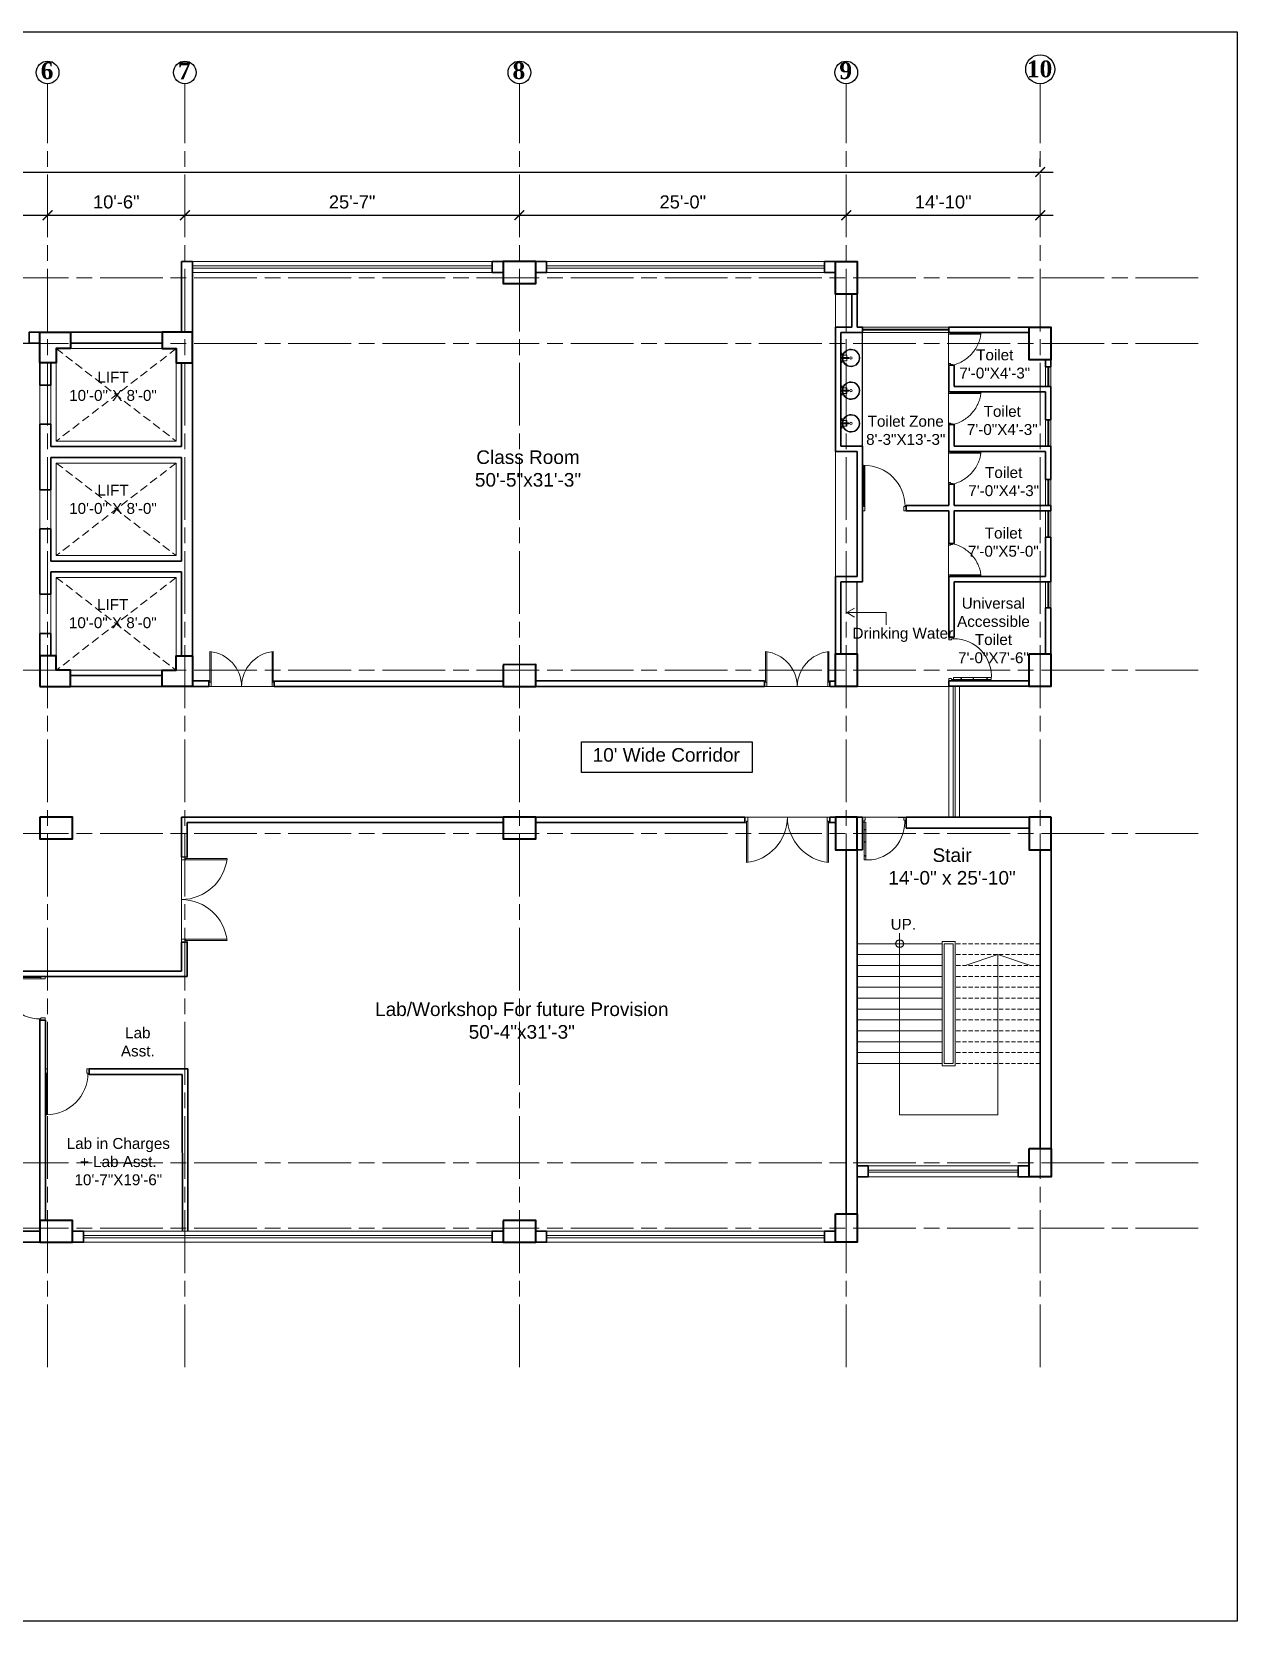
# Model space of a CAD drawing. Header units: inches. Extents: x -12 to 20935469, y -1604 to 24729220.
# Drawn here: x 20833128 to 20834235, y 24712181 to 24713639 of the extents above; entities that cross this region are included whole.
import ezdxf
from ezdxf import colors
from ezdxf.entities.mleader import LeaderData, LeaderLine
from ezdxf.math import Vec2, Vec3

# ---------------------------------------------------------------- set-up
doc = ezdxf.new("R2010")
doc.units = ezdxf.units.IN
doc.header["$LTSCALE"] = 0.03
doc.header["$MEASUREMENT"] = 0
doc.header["$PDMODE"] = 32
doc.header["$PDSIZE"] = 15
doc.linetypes.add('ACAD_ISO08W100', pattern=[36, 24, -3, 6, -3])
doc.linetypes.add('DASHED2', pattern=[0.375, 0.25, -0.125])
for name, color, linetype, lineweight in [('column', 1, 'Continuous', 40), ('Dim Line', 252, 'Continuous', 13), ('Door', 7, 'Continuous', 18), ('Dot', 253, 'Continuous', 0), ('Gas', 21, 'Continuous', 5), ('Glass Line', 252, 'Continuous', 9), ('Grid Line', 252, 'Continuous', 18), ('Hatch', 253, 'Continuous', 15), ('Main Wall', 7, 'Continuous', 30), ('RAIL', 23, 'Continuous', 13), ('STAIR', 46, 'Continuous', 15), ('TOILET FIXTURE', 142, 'Continuous', 5), ('wind.', 150, 'Continuous', 20)]:
    doc.layers.add(name, color=color, linetype=linetype, lineweight=lineweight)
doc.layers.add('FUR', color=251, linetype='Continuous')
doc.layers.add('TEXT', color=7, linetype='Continuous')
doc.styles.add('2', font='swisscl.ttf')
doc.styles.add('RomanS', font='arial.ttf', dxfattribs={"height": 12})
doc.styles.get("Standard").update_dxf_attribs({"font": 'timesbd.ttf'})
doc.dimstyles.new('Aec_Arch_I', dxfattribs={"dimscale": 96, "dimtxt": 12, "dimasz": 0.09375, "dimexe": 0.125, "dimexo": 0.125, "dimgap": 0.0625, "dimtad": 1, "dimdec": 0, "dimzin": 3, "dimdsep": 46, "dimlunit": 4, "dimtxsty": 'RomanS', "dimblk1": 'ARCHTICK', "dimblk2": 'ARCHTICK', "dimsah": 1, "dimcen": 0.09375, "dimdle": 0.125, "dimadec": 0, "dimazin": 0, "dimtfac": 0.75, "dimtdec": 0, "dimtmove": 2, "dimatfit": 3, "dimldrblk": 'ARCHTICK', "dimfxl": 1, "dimfrac": 1, "dimtolj": 1, "dimtzin": 0, "dimarcsym": 0})

# ---------------------------------------------------------------- blocks, each defined once
blk = doc.blocks.new('_ArchTick')
at = {"color": 0, "linetype": 'ByBlock', "lineweight": 35, "const_width": 0.15}
blk.add_lwpolyline([(-0.5, -0.5), (0.5, 0.5)], dxfattribs=at)
blk = doc.blocks.new('*D21')
at = {"layer": 'Defpoints', "color": 0, "transparency": 16777216}
for p in [(20831844.3, 24724578.2), (20832040.8, 24724578.2), (20832040.8, 24724578.2)]:
    blk.add_point(p, dxfattribs=at)
at = {"layer": 'Dim Line', "color": 0, "lineweight": -2, "transparency": 16777216}
for p, q in [((20831832.3, 24724578.2), (20832052.8, 24724578.2)), ((20831844.3, 24724566.2), (20831844.3, 24724566.2)), ((20832040.8, 24724566.2), (20832040.8, 24724566.2))]:
    blk.add_line(p, q, dxfattribs=at)
at = {"layer": 'Dim Line', "color": 0, "lineweight": -2, "transparency": 16777216, "xscale": 9, "yscale": 9, "zscale": 9, "rotation": 180}
blk.add_blockref('_ArchTick', (20831844.3, 24724578.2), dxfattribs=at)
at = {"layer": 'Dim Line', "color": 0, "lineweight": -2, "transparency": 16777216, "xscale": 9, "yscale": 9, "zscale": 9}
blk.add_blockref('_ArchTick', (20832040.8, 24724578.2), dxfattribs=at)
at = {"layer": 'Dim Line', "color": 0, "transparency": 16777216, "insert": (20831942.5, 24724590.3), "char_height": 12, "attachment_point": 5, "style": 'RomanS'}
blk.add_mtext('\\A1;16\'-5"', dxfattribs=at)
blk = doc.blocks.new('*D22')
at = {"layer": 'Defpoints', "color": 0, "transparency": 16777216}
for p in [(20832040.8, 24724578.2), (20832166.8, 24724578.2), (20832166.8, 24724578.2)]:
    blk.add_point(p, dxfattribs=at)
at = {"layer": 'Dim Line', "color": 0, "lineweight": -2, "transparency": 16777216}
for p, q in [((20832028.8, 24724578.2), (20832178.8, 24724578.2)), ((20832040.8, 24724566.2), (20832040.8, 24724566.2)), ((20832166.8, 24724566.2), (20832166.8, 24724566.2))]:
    blk.add_line(p, q, dxfattribs=at)
at = {"layer": 'Dim Line', "color": 0, "lineweight": -2, "transparency": 16777216, "xscale": 9, "yscale": 9, "zscale": 9, "rotation": 180}
blk.add_blockref('_ArchTick', (20832040.8, 24724578.2), dxfattribs=at)
at = {"layer": 'Dim Line', "color": 0, "lineweight": -2, "transparency": 16777216, "xscale": 9, "yscale": 9, "zscale": 9}
blk.add_blockref('_ArchTick', (20832166.8, 24724578.2), dxfattribs=at)
at = {"layer": 'Dim Line', "color": 0, "transparency": 16777216, "insert": (20832103.8, 24724590.3), "char_height": 12, "attachment_point": 5, "style": 'RomanS'}
blk.add_mtext('\\A1;10\'-6"', dxfattribs=at)
blk = doc.blocks.new('*D23')
at = {"layer": 'Defpoints', "color": 0, "transparency": 16777216}
for p in [(20832166.8, 24724578.2), (20832473.8, 24724578.2), (20832473.8, 24724578.2)]:
    blk.add_point(p, dxfattribs=at)
at = {"layer": 'Dim Line', "color": 0, "lineweight": -2, "transparency": 16777216}
for p, q in [((20832154.8, 24724578.2), (20832485.8, 24724578.2)), ((20832166.8, 24724566.2), (20832166.8, 24724566.2)), ((20832473.8, 24724566.2), (20832473.8, 24724566.2))]:
    blk.add_line(p, q, dxfattribs=at)
at = {"layer": 'Dim Line', "color": 0, "lineweight": -2, "transparency": 16777216, "xscale": 9, "yscale": 9, "zscale": 9, "rotation": 180}
blk.add_blockref('_ArchTick', (20832166.8, 24724578.2), dxfattribs=at)
at = {"layer": 'Dim Line', "color": 0, "lineweight": -2, "transparency": 16777216, "xscale": 9, "yscale": 9, "zscale": 9}
blk.add_blockref('_ArchTick', (20832473.8, 24724578.2), dxfattribs=at)
at = {"layer": 'Dim Line', "color": 0, "transparency": 16777216, "insert": (20832320.3, 24724590.3), "char_height": 12, "attachment_point": 5, "style": 'RomanS'}
blk.add_mtext('\\A1;25\'-7"', dxfattribs=at)
blk = doc.blocks.new('*D10')
at = {"layer": 'Defpoints', "color": 0, "transparency": 16777216}
for p in [(20832473.8, 24724578.2), (20832773.8, 24724578.2), (20832773.8, 24724578.2)]:
    blk.add_point(p, dxfattribs=at)
at = {"layer": 'Dim Line', "color": 0, "lineweight": -2, "transparency": 16777216}
blk.add_line((20832461.8, 24724578.2), (20832785.8, 24724578.2), dxfattribs=at)
at = {"layer": 'Dim Line', "color": 0, "lineweight": -2, "transparency": 16777216, "xscale": 9, "yscale": 9, "zscale": 9, "rotation": 180}
blk.add_blockref('_ArchTick', (20832473.8, 24724578.2), dxfattribs=at)
at = {"layer": 'Dim Line', "color": 0, "lineweight": -2, "transparency": 16777216, "xscale": 9, "yscale": 9, "zscale": 9}
blk.add_blockref('_ArchTick', (20832773.8, 24724578.2), dxfattribs=at)
at = {"layer": 'Dim Line', "color": 0, "transparency": 16777216, "insert": (20832623.8, 24724590.3), "char_height": 12, "attachment_point": 5, "style": 'RomanS'}
blk.add_mtext('\\A1;25\'-0"', dxfattribs=at)
blk = doc.blocks.new('*D11')
at = {"layer": 'Defpoints', "color": 0, "transparency": 16777216}
for p in [(20832773.8, 24724578.2), (20832951.8, 24724578.2), (20832951.8, 24724578.2)]:
    blk.add_point(p, dxfattribs=at)
at = {"layer": 'Dim Line', "color": 0, "lineweight": -2, "transparency": 16777216}
for p, q in [((20832761.8, 24724578.2), (20832963.8, 24724578.2)), ((20832951.8, 24724566.2), (20832951.8, 24724566.2))]:
    blk.add_line(p, q, dxfattribs=at)
at = {"layer": 'Dim Line', "color": 0, "lineweight": -2, "transparency": 16777216, "xscale": 9, "yscale": 9, "zscale": 9, "rotation": 180}
blk.add_blockref('_ArchTick', (20832773.8, 24724578.2), dxfattribs=at)
at = {"layer": 'Dim Line', "color": 0, "lineweight": -2, "transparency": 16777216, "xscale": 9, "yscale": 9, "zscale": 9}
blk.add_blockref('_ArchTick', (20832951.8, 24724578.2), dxfattribs=at)
at = {"layer": 'Dim Line', "color": 0, "transparency": 16777216, "insert": (20832862.8, 24724590.3), "char_height": 12, "attachment_point": 5, "style": 'RomanS'}
blk.add_mtext('\\A1;14\'-10"', dxfattribs=at)
blk = doc.blocks.new('*D13')
at = {"layer": 'Defpoints', "color": 0, "transparency": 16777216}
for p in [(20830948.3, 24724610.7), (20832951.8, 24724617.8), (20832951.8, 24724610.7)]:
    blk.add_point(p, dxfattribs=at)
at = {"layer": 'Dim Line', "color": 0, "lineweight": -2, "transparency": 16777216}
for p, q in [((20830948.3, 24724622.7), (20830948.3, 24724629.8)), ((20832951.8, 24724622.7), (20832951.8, 24724629.8)), ((20830936.3, 24724617.8), (20832963.8, 24724617.8))]:
    blk.add_line(p, q, dxfattribs=at)
at = {"layer": 'Dim Line', "color": 0, "lineweight": -2, "transparency": 16777216, "xscale": 9, "yscale": 9, "zscale": 9, "rotation": 180}
blk.add_blockref('_ArchTick', (20830948.3, 24724617.8), dxfattribs=at)
at = {"layer": 'Dim Line', "color": 0, "lineweight": -2, "transparency": 16777216, "xscale": 9, "yscale": 9, "zscale": 9}
blk.add_blockref('_ArchTick', (20832951.8, 24724617.8), dxfattribs=at)
at = {"layer": 'Dim Line', "color": 0, "transparency": 16777216, "insert": (20831950, 24724629.9), "char_height": 12, "attachment_point": 5, "style": 'RomanS'}
blk.add_mtext('\\A1;166\'-11"', dxfattribs=at)
blk = doc.blocks.new('Door_45')
at = {"layer": 'Door'}
for p, q in [((1.5, 5), (1.5, 44)), ((1.5, 40), (2.2, 40)), ((2.2, 40), (2.2, 39.5)), ((2.2, 39.5), (2.7, 39.5)), ((2.7, 39.5), (2.7, 40)), ((2.7, 40), (3.5, 40)), ((3.5, 44), (3.5, 5)), ((1.5, 25.8), (2.2, 25.8)), ((2.2, 25.8), (2.2, 25.3)), ((2.2, 25.3), (2.7, 25.3)), ((2.7, 25.8), (3.5, 25.8)), ((2.7, 25.3), (2.7, 25.8)), ((0, 0), (0, 5)), ((0, 5), (1.5, 5)), ((1.5, 12.6), (2.2, 12.6)), ((3.5, 5), (1.5, 5)), ((1.5, 5), (1.5, 3)), ((1.5, 3), (2.5, 3)), ((2.2, 12.6), (2.2, 13.1)), ((2.2, 13.1), (2.7, 13.1)), ((2.5, 3), (2.5, 0)), ((2.7, 13.1), (2.7, 12.6)), ((2.7, 12.6), (3.5, 12.6)), ((42.5, 3), (42.5, 0)), ((43.5, 3), (42.5, 3)), ((45, 5), (43.5, 5)), ((43.5, 5), (43.5, 3)), ((45, 0), (45, 5)), ((2.5, 0), (0, 0)), ((42.5, 0), (45, 0))]:
    blk.add_line(p, q, dxfattribs=at)
blk.add_arc((4.7, 5.3), 38.8, 359.6233, 94.6685, dxfattribs=at)
blk = doc.blocks.new('sssss-flat-876')
at = {"layer": 'Door', "linetype": 'Continuous', "ltscale": 3}
blk.add_line((3666.5, 84027.2), (3666.5, 84055.7), dxfattribs=at)
at = {"layer": 'Door', "linetype": 'Continuous', "ltscale": 3, "extrusion": (-7.21527e-09, -3.35624e-18, 1), "elevation": 0}
for points in [[(3666.5, 84057.2), (3666.5, 84055.7), (3668.4, 84055.7), (3668.4, 84056.5), (3670.2, 84056.5), (3670.2, 84057.2)], [(3668.4, 84055.7), (3696.2, 84055.7), (3696.2, 84056.5), (3668.4, 84056.5)]]:
    blk.add_lwpolyline(points, close=True, dxfattribs=at)
at = {"layer": 'Door', "linetype": 'Continuous', "ltscale": 3, "flags": 128}
blk.add_lwpolyline([(3670.2, 84027.2, 0.04096), (3675.5, 84028.9, 0.082496), (3684.9, 84034.8, 0.052187), (3689.7, 84040, 0.043988), (3692.9, 84045, 0.036571), (3694.8, 84049.6, 0.034751), (3695.9, 84054.2, 0.011435), (3696.2, 84055.7)], format="xyb", dxfattribs=at)
at = {"layer": 'Door', "linetype": 'Continuous', "ltscale": 3}
blk.add_lwpolyline([(3666.5, 84027.2), (3666.5, 84028.7), (3668.4, 84028.7), (3668.4, 84027.9), (3670.2, 84027.9), (3670.2, 84027.2)], close=True, dxfattribs=at)
blk = doc.blocks.new('7-flat-72')
at = {"layer": 'Glass Line', "color": 8, "ltscale": 20}
for p, q in [((-64478.7, 376960.5), (-64480.3, 376960.5)), ((-64480.3, 376959.5), (-64480.3, 376960.5)), ((-64480.3, 376959.5), (-64480.3, 376960.5)), ((-64478.7, 376959.5), (-64480.3, 376959.5)), ((-64480.3, 376959.1), (-64480.3, 376959.4)), ((-64478.7, 376959.4), (-64480.3, 376959.4)), ((-64478.7, 376959.1), (-64480.3, 376959.1)), ((-64480.2, 376959.4), (-64480.2, 376959.5)), ((-64480.1, 376959.5), (-64480.1, 376960.5)), ((-64479.9, 376959.5), (-64479.9, 376960.5)), ((-64479.5, 376959.5), (-64479.5, 376960.5)), ((-64479.1, 376959.5), (-64479.1, 376960.5)), ((-64478.9, 376959.5), (-64478.9, 376960.5)), ((-64478.9, 376959.4), (-64478.9, 376959.5)), ((-64478.8, 376959.5), (-64478.8, 376960.5)), ((-64478.7, 376959.5), (-64478.7, 376960.5)), ((-64478.7, 376959.1), (-64478.7, 376959.4)), ((-64475.1, 376959.4), (-64476.9, 376959.4)), ((-64476.9, 376959.1), (-64476.9, 376959.4)), ((-64475.1, 376959.1), (-64476.9, 376959.1)), ((-64476.6, 376959.4), (-64476.6, 376966.6)), ((-64475.5, 376966.6), (-64476.6, 376966.6)), ((-64475.5, 376959.4), (-64475.5, 376966.6)), ((-64475.1, 376959.1), (-64475.1, 376959.4)), ((-64473.3, 376960.5), (-64471.7, 376960.5)), ((-64473.3, 376959.5), (-64473.3, 376960.5)), ((-64473.3, 376959.5), (-64473.3, 376960.5)), ((-64473.3, 376959.5), (-64471.7, 376959.5)), ((-64473.3, 376959.1), (-64473.3, 376959.4)), ((-64473.3, 376959.4), (-64471.7, 376959.4)), ((-64473.3, 376959.1), (-64471.7, 376959.1)), ((-64473.1, 376959.5), (-64473.1, 376960.5)), ((-64473.1, 376959.4), (-64473.1, 376959.5)), ((-64472.9, 376959.5), (-64472.9, 376960.5)), ((-64472.5, 376959.5), (-64472.5, 376960.5)), ((-64472.1, 376959.5), (-64472.1, 376960.5)), ((-64471.9, 376959.5), (-64471.9, 376960.5)), ((-64471.9, 376959.4), (-64471.9, 376959.5)), ((-64471.8, 376959.5), (-64471.8, 376960.5)), ((-64471.7, 376959.5), (-64471.7, 376960.5)), ((-64471.7, 376959.1), (-64471.7, 376959.4))]:
    blk.add_line(p, q, dxfattribs=at)
blk.add_circle((-64476, 376968.4, 0), 1.08, dxfattribs=at)
for radius, start, end in [(8.1, 273.8334, 266.1883), (7.55, 274.115, 265.9068)]:
    blk.add_arc((-64476, 376968.4, 0), radius, start, end, dxfattribs=at)
blk = doc.blocks.new('SFSFSFS-flat-72')
at = {"layer": 'TOILET FIXTURE', "ltscale": 0.2}
blk.add_lwpolyline([(-3918.5, -3608.1), (-3918.5, -3602.7), (-3923.9, -3602.7), (-3923.9, -3608.1)], close=True, dxfattribs=at)
at = {"layer": 'TOILET FIXTURE', "ltscale": 20}
blk.add_blockref('7-flat-72', (60554.8, -380567.2), dxfattribs=at)
blk = doc.blocks.new('$D40')
at = {"layer": 'Door'}
for p, q in [((1, 4), (1, 42)), ((2, 0), (2, 42)), ((1, 5), (0, 5)), ((2, 0), (0, 0)), ((2, 4), (1, 4)), ((39, 4), (38, 4)), ((38, 4), (38, 0)), ((40, 0), (38, 0)), ((40, 5), (39, 5)), ((39, 5), (39, 4))]:
    blk.add_line(p, q, dxfattribs=at)
blk.add_arc((1, 4), 38, 0, 90, dxfattribs=at)
blk = doc.blocks.new('A$C36295410')
at = {"layer": 'Door'}
for p, q in [((1, 4), (1, 32)), ((2, 0), (2, 32)), ((58, 0), (58, 32)), ((59, 4), (59, 32)), ((1, 5), (0, 5)), ((2, 4), (1, 4)), ((58, 4), (59, 4)), ((59, 5), (60, 5)), ((2, 0), (0, 0)), ((58, 0), (60, 0))]:
    blk.add_line(p, q, dxfattribs=at)
for centre, start, end in [((-2.5, -0.3), 0.5906, 83.7783), ((62.5, -0.3), 96.2217, 179.4094)]:
    blk.add_arc(centre, 32.5, start, end, dxfattribs=at)
blk = doc.blocks.new('fff')
at = {"layer": 'Grid Line', "color": 252, "linetype": 'ACAD_ISO08W100', "lineweight": 9, "ltscale": 80, "true_color": 0x939598}
for p, q in [((20832040.8, 24723521.1), (20832040.8, 24724698.8)), ((20832166.8, 24723521.1), (20832166.8, 24724698.8)), ((20832473.8, 24723521.1), (20832473.8, 24724698.8)), ((20832773.8, 24723521.1), (20832773.8, 24724698.8)), ((20832951.8, 24723521.1), (20832951.8, 24724698.8)), ((20833096.9, 24724520.6), (20830726.1, 24724520.6)), ((20833096.9, 24724460.6), (20830726.1, 24724460.6)), ((20833096.9, 24724160.7), (20830726.1, 24724160.7)), ((20833096.9, 24724010.7), (20830726.1, 24724010.7)), ((20833096.9, 24723708.7), (20830726.1, 24723708.7)), ((20833096.9, 24723648.8), (20830726.1, 24723648.8))]:
    blk.add_line(p, q, dxfattribs=at)
at = {"layer": 'Dim Line'}
for base, p1, p2, picture, middle in [((20832951.7523, 24724617.8128), (20830948.3088, 24724610.7482), (20832951.7523, 24724610.7482), '*D13', (20831950.0306, 24724629.9397)), ((20832040.7792, 24724578.1666), (20831844.25, 24724578.1666), (20832040.7792, 24724578.1666), '*D21', (20831942.5146, 24724590.2934)), ((20832166.8, 24724578.2), (20832040.8, 24724578.2), (20832166.8, 24724578.2), '*D22', (20832103.8, 24724590.3)), ((20832473.8, 24724578.2), (20832166.8, 24724578.2), (20832473.8, 24724578.2), '*D23', (20832320.3, 24724590.3)), ((20832773.8, 24724578.2), (20832473.8, 24724578.2), (20832773.8, 24724578.2), '*D10', (20832623.8, 24724590.3)), ((20832951.8, 24724578.2), (20832773.8, 24724578.2), (20832951.8, 24724578.2), '*D11', (20832862.8, 24724590.3))]:
    dim = blk.add_linear_dim(base=base, p1=p1, p2=p2, dimstyle='Aec_Arch_I', dxfattribs=at)
    dim.commit()
    dim.dimension.update_dxf_attribs({"geometry": picture, "text_midpoint": middle})

msp = doc.modelspace()

# ---------------------------------------------------------------- linework, layer by layer
for p, q in [((20834063.8, 24713368.2), (20834063.8, 24713368.2)), ((20833890.9, 24713259), (20833890.9, 24713363.2)), ((20833885.9, 24713068.3), (20833885.9, 24713134.4)), ((20833974.9, 24713043.5), (20833969.9, 24713043.5)), ((20833923.7, 24712918.4), (20834025.9, 24712918.4)), ((20833270.9, 24712881.8), (20833265.9, 24712881.8))]:
    msp.add_line(p, q)
msp.add_lwpolyline([(20833632.9, 24712987.4), (20833789.5, 24712987.4), (20833789.5, 24712959.3), (20833632.9, 24712959.3)], close=True)
msp.add_circle((20833924.9, 24712802.3), 3.61)
at = {"layer": 'column', "lineweight": 40, "ltscale": 20}
for points in [[(20833560.9, 24713428.2), (20833560.9, 24713408.2), (20833590.9, 24713408.2), (20833590.9, 24713428.2)], [(20833865.9, 24713428.2), (20833885.9, 24713428.2), (20833885.9, 24713398.2), (20833865.9, 24713398.2)], [(20834043.8, 24713368.2), (20834063.8, 24713368.2), (20834063.8, 24713338.2), (20834043.8, 24713338.2)], [(20833865.9, 24713068.3), (20833885.9, 24713068.3), (20833885.9, 24713038.4), (20833865.9, 24713038.4)], [(20834043.8, 24713068.4), (20834063.8, 24713068.4), (20834063.8, 24713038.4), (20834043.8, 24713038.4)], [(20833560.9, 24713058.3), (20833560.9, 24713038.3), (20833590.9, 24713038.4), (20833590.9, 24713058.4)], [(20833135.9, 24712918.4), (20833135.9, 24712898.4), (20833165.9, 24712898.4), (20833165.9, 24712918.4)], [(20833560.9, 24712918.4), (20833560.9, 24712898.4), (20833590.9, 24712898.4), (20833590.9, 24712918.4)], [(20833885.9, 24712918.4), (20833865.9, 24712918.4), (20833865.9, 24712888.4), (20833885.9, 24712888.4)], [(20834063.9, 24712918.4), (20834043.9, 24712918.4), (20834043.9, 24712888.4), (20834063.9, 24712888.4)], [(20834043.9, 24712614.3), (20834063.9, 24712614.3), (20834063.9, 24712588.3), (20834043.9, 24712588.3)], [(20833865.9, 24712554.4), (20833885.9, 24712554.4), (20833885.9, 24712528.4), (20833865.9, 24712528.4)], [(20833135.9, 24712548.4), (20833135.9, 24712528.4), (20833165.9, 24712528.4), (20833165.9, 24712548.4)], [(20833560.9, 24712548.4), (20833560.9, 24712528.4), (20833590.9, 24712528.4), (20833590.9, 24712548.4)]]:
    msp.add_lwpolyline(points, close=True, dxfattribs=at)
for points in [[(20833135.9, 24713363.4), (20833163.9, 24713363.4), (20833163.9, 24713348.4), (20833150.9, 24713348.4), (20833150.9, 24713335.4), (20833135.9, 24713335.4), (20833135.9, 24713363.4)], [(20833275.9, 24713363.4), (20833247.9, 24713363.4), (20833247.9, 24713348.4), (20833260.9, 24713348.4), (20833260.9, 24713335.4), (20833275.9, 24713335.4), (20833275.9, 24713363.4)], [(20833135.9, 24713038.4), (20833163.9, 24713038.4), (20833163.9, 24713053.4), (20833150.9, 24713053.4), (20833150.9, 24713066.4), (20833135.9, 24713066.4), (20833135.9, 24713038.4)], [(20833275.9, 24713038.4), (20833247.9, 24713038.4), (20833247.9, 24713053.4), (20833260.9, 24713053.4), (20833260.9, 24713066.4), (20833275.9, 24713066.4), (20833275.9, 24713038.4)]]:
    msp.add_lwpolyline(points, dxfattribs=at)
at = {"layer": 'Defpoints'}
msp.add_lwpolyline([(20831795.9, 24713639.1), (20834234.7, 24713639.1), (20834234.7, 24712180.6), (20831795.9, 24712180.6)], close=True, dxfattribs=at)
at = {"layer": 'Door'}
for p, q in [((20833785.5, 24712918.4), (20833782.9, 24712918.4)), ((20833784.2, 24712913.3), (20833782.9, 24712913.3)), ((20833784.2, 24712914.6), (20833784.2, 24712876.8)), ((20833785.5, 24712914.6), (20833784.2, 24712914.6)), ((20833785.5, 24712918.4), (20833785.5, 24712876.8)), ((20833858.3, 24712918.4), (20833858.3, 24712876.8)), ((20833858.3, 24712918.4), (20833860.9, 24712918.4)), ((20833858.3, 24712914.6), (20833859.6, 24712914.6)), ((20833859.6, 24712914.6), (20833859.6, 24712876.8)), ((20833859.6, 24712913.3), (20833860.9, 24712913.3)), ((20833265.9, 24712879.2), (20833265.9, 24712881.8)), ((20833265.9, 24712879.2), (20833307.5, 24712879.2)), ((20833269.6, 24712880.5), (20833307.5, 24712880.5)), ((20833269.6, 24712879.2), (20833269.6, 24712880.5)), ((20833270.9, 24712880.5), (20833270.9, 24712881.8)), ((20833265.9, 24712806.4), (20833307.5, 24712806.4)), ((20833265.9, 24712806.4), (20833265.9, 24712803.8)), ((20833269.6, 24712806.4), (20833269.6, 24712805.1)), ((20833269.6, 24712805.1), (20833307.5, 24712805.1)), ((20833270.9, 24712805.1), (20833270.9, 24712803.8))]:
    msp.add_line(p, q, dxfattribs=at)
for centre, start, end in [((20833779.6, 24712918.8), 276.2217, 359.4094), ((20833864.2, 24712918.8), 180.5906, 263.7783), ((20833265.5, 24712885.1), 270.5906, 353.7783), ((20833265.5, 24712800.5), 6.2217, 89.4094)]:
    msp.add_arc(centre, 42.3, start, end, dxfattribs=at)
at = {"layer": 'Dot', "linetype": 'DASHED2', "lineweight": 0, "ltscale": 1000}
for points in [[(20833150.8, 24713348.4), (20833260.9, 24713263.4), (20833260.9, 24713348.4), (20833150.8, 24713263.4)], [(20833150.8, 24713243.4), (20833260.9, 24713158.4), (20833260.9, 24713243.4), (20833150.8, 24713158.4)], [(20833150.9, 24713138.4), (20833260.9, 24713053.2), (20833260.9, 24713138.4), (20833150.9, 24713053.2)]]:
    msp.add_lwpolyline(points, dxfattribs=at)
at = {"layer": 'Gas', "color": 0, "lineweight": 5}
for points in [[(20833150.8, 24713263.4), (20833260.9, 24713263.4), (20833260.9, 24713348.4), (20833150.8, 24713348.4)], [(20833150.8, 24713158.4), (20833260.9, 24713158.4), (20833260.9, 24713243.4), (20833150.8, 24713243.4)], [(20833150.9, 24713053.2), (20833260.9, 24713053.2), (20833260.9, 24713138.4), (20833150.9, 24713138.4)], [(20833963.9, 24712804.3), (20833975.9, 24712804.3), (20833975.9, 24712690.3), (20833963.9, 24712690.3)], [(20833965.9, 24712802.3), (20833973.9, 24712802.3), (20833973.9, 24712692.3), (20833965.9, 24712692.3)]]:
    msp.add_lwpolyline(points, close=True, dxfattribs=at)
at = {"layer": 'Gas', "color": 0, "lineweight": 35}
msp.add_lwpolyline([(20833135.9, 24713038.4), (20833135.9, 24713038.4)], dxfattribs=at)
at = {"layer": 'Hatch'}
msp.add_line((20833865.9, 24713368.2), (20833865.9, 24713398.2), dxfattribs=at)
at = {"layer": 'Hatch', "lineweight": 0}
for p, q in [((20833135.9, 24713353.4), (20833135.9, 24713038.4)), ((20833135.9, 24713038.2), (20833969.9, 24713038.4)), ((20833969.9, 24712918.4), (20833265.9, 24712918.4)), ((20833265.9, 24712803.8), (20833265.9, 24712881.8))]:
    msp.add_line(p, q, dxfattribs=at)
at = {"layer": 'Hatch', "lineweight": 5}
msp.add_line((20833865.9, 24713139.4), (20833865.9, 24713254), dxfattribs=at)
at = {"layer": 'Main Wall', "lineweight": 30}
for p, q in [((20833265.9, 24713428.2), (20833275.9, 24713428.2)), ((20833265.9, 24713428.2), (20833265.9, 24713363.4)), ((20833275.9, 24713066.4), (20833275.9, 24713428.2)), ((20833560.9, 24713428.2), (20833550.9, 24713428.2)), ((20833550.9, 24713428.2), (20833550.9, 24713418.2)), ((20833855.9, 24713428.2), (20833865.9, 24713428.2)), ((20833855.9, 24713418.2), (20833855.9, 24713428.2)), ((20833550.9, 24713418.2), (20833560.9, 24713418.2)), ((20833865.9, 24713418.2), (20833855.9, 24713418.2)), ((20833880.9, 24713368.2), (20833880.9, 24713398.2)), ((20833885.9, 24713368.2), (20833885.9, 24713398.2)), ((20833865.9, 24713254), (20833865.9, 24713368.2)), ((20833880.9, 24713368.2), (20833865.9, 24713368.2)), ((20833890.9, 24713368.2), (20833885.9, 24713368.2)), ((20833890.9, 24713363.2), (20833890.9, 24713368.2)), ((20834043.8, 24713368.2), (20833969.9, 24713368.2)), ((20833969.9, 24713363.2), (20833969.9, 24713368.2)), ((20833145.9, 24713363.4), (20833265.9, 24713363.4)), ((20833163.9, 24713353.4), (20833247.9, 24713353.4)), ((20833870.9, 24713259), (20833870.9, 24713363.2)), ((20833890.9, 24713363.2), (20833870.9, 24713363.2)), ((20834043.8, 24713363.2), (20833969.9, 24713363.2)), ((20834063.8, 24713331.6), (20834063.8, 24713338.2)), ((20833974.9, 24713333.2), (20833969.9, 24713333.2)), ((20833974.9, 24713333.2), (20833974.9, 24713313.6)), ((20833135.9, 24713314.9), (20833145.9, 24713314.9)), ((20833969.9, 24713308.6), (20834058.8, 24713308.6)), ((20833974.9, 24713313.6), (20834063.8, 24713313.6)), ((20834063.8, 24713283), (20834063.8, 24713313.6)), ((20833135.9, 24713278.9), (20833145.9, 24713278.9)), ((20833969.9, 24713278.6), (20833974.9, 24713278.6)), ((20833974.9, 24713278.6), (20833974.9, 24713259)), ((20833145.9, 24713258.4), (20833265.9, 24713258.4)), ((20833885.9, 24713254), (20833865.9, 24713254)), ((20833890.9, 24713259), (20833870.9, 24713259)), ((20833885.9, 24713139.4), (20833885.9, 24713254)), ((20833890.9, 24713204.4), (20833890.9, 24713259)), ((20833969.9, 24713254), (20834058.8, 24713254)), ((20833974.9, 24713259), (20834063.8, 24713259)), ((20834058.8, 24713254), (20834058.8, 24713228.4)), ((20834063.8, 24713228.4), (20834063.8, 24713259)), ((20833145.9, 24713248.4), (20833265.9, 24713248.4)), ((20833969.9, 24713224), (20833974.9, 24713224)), ((20834063.8, 24713228.4), (20834058.8, 24713228.4)), ((20833135.9, 24713218.9), (20833145.9, 24713218.9)), ((20833890.9, 24713134.4), (20833890.9, 24713204.4)), ((20833930.9, 24713199.4), (20833930.9, 24713204.4)), ((20833930.9, 24713199.4), (20833969.9, 24713199.4)), ((20833969.9, 24713169.4), (20833969.9, 24713199.4)), ((20834063.8, 24713204.4), (20833974.9, 24713204.4)), ((20833974.9, 24713199.4), (20834063.8, 24713199.4)), ((20833974.9, 24713169.4), (20833974.9, 24713199.4)), ((20834063.8, 24713199.4), (20834063.8, 24713204.4)), ((20833145.9, 24713182.9), (20833135.9, 24713182.9)), ((20833969.9, 24713169.4), (20833974.9, 24713169.4)), ((20834058.8, 24713175.4), (20834063.8, 24713175.4)), ((20834058.8, 24713175.4), (20834058.8, 24713139.4)), ((20834063.8, 24713134.4), (20834063.8, 24713175.4)), ((20833145.9, 24713153.4), (20833265.9, 24713153.4)), ((20833145.9, 24713143.4), (20833265.9, 24713143.4)), ((20833865.9, 24713068.3), (20833865.9, 24713139.4)), ((20833885.9, 24713139.4), (20833865.9, 24713139.4)), ((20833870.9, 24713068.3), (20833870.9, 24713134.4)), ((20833890.9, 24713134.4), (20833870.9, 24713134.4)), ((20833969.9, 24713083.5), (20833969.9, 24713139.4)), ((20833969.9, 24713139.4), (20834058.8, 24713139.4)), ((20833974.9, 24713083.5), (20833974.9, 24713134.4)), ((20833974.9, 24713134.4), (20834063.8, 24713134.4)), ((20833145.9, 24713122.9), (20833135.9, 24713122.9)), ((20834058.8, 24713110.4), (20834058.8, 24713068.3)), ((20834058.8, 24713110.4), (20834063.8, 24713110.4)), ((20834063.8, 24713068.3), (20834063.8, 24713110.4)), ((20833145.9, 24713086.9), (20833135.9, 24713086.9)), ((20833969.9, 24713083.5), (20833974.9, 24713083.5)), ((20833163.9, 24713038.4), (20833247.9, 24713038.4)), ((20833290.9, 24713043.4), (20833275.9, 24713043.4)), ((20833290.9, 24713038.4), (20833275.9, 24713038.4)), ((20833290.9, 24713038.4), (20833290.9, 24713043.4)), ((20833560.9, 24713043.3), (20833350.9, 24713043.3)), ((20833350.9, 24713038.3), (20833350.9, 24713043.3)), ((20833560.9, 24713038.3), (20833350.9, 24713038.3)), ((20833800.9, 24713043.5), (20833590.9, 24713043.4)), ((20833800.9, 24713038.3), (20833590.9, 24713038.3)), ((20833800.9, 24713043.5), (20833800.9, 24713038.3)), ((20833800.9, 24713038.3), (20833800.9, 24713043.5)), ((20833969.9, 24713043.5), (20834043.8, 24713043.5)), ((20833969.9, 24713043.5), (20833969.9, 24713038.5)), ((20833969.9, 24713038.5), (20834043.8, 24713038.5)), ((20833265.9, 24712918.4), (20833560.9, 24712918.4)), ((20833265.9, 24712918.4), (20833265.9, 24712881.8)), ((20833270.9, 24712913.4), (20833560.9, 24712913.4)), ((20833270.9, 24712913.4), (20833270.9, 24712881.8)), ((20833590.9, 24712918.4), (20833782.9, 24712918.4)), ((20833590.9, 24712913.4), (20833782.9, 24712913.4)), ((20833782.9, 24712918.4), (20833782.9, 24712913.4)), ((20833860.9, 24712918.4), (20833865.9, 24712918.4)), ((20833860.9, 24712918.4), (20833860.9, 24712913.4)), ((20833860.9, 24712913.4), (20833865.9, 24712913.4)), ((20833875.9, 24712918.3), (20833885.9, 24712918.3)), ((20833890.9, 24712918.3), (20833885.9, 24712918.3)), ((20833890.9, 24712888.3), (20833890.9, 24712918.3)), ((20833930.9, 24712918.4), (20834043.9, 24712918.4)), ((20833930.9, 24712918.3), (20833930.9, 24712908.3)), ((20833930.9, 24712908.3), (20834043.9, 24712908.3)), ((20833875.9, 24712554.4), (20833875.9, 24712888.4)), ((20833885.9, 24712554.4), (20833885.9, 24712888.4)), ((20833885.9, 24712888.3), (20833890.9, 24712888.3)), ((20834053.9, 24712888.3), (20834053.9, 24712614.3)), ((20834063.9, 24712888.3), (20834063.9, 24712614.3)), ((20833265.9, 24712803.8), (20833265.9, 24712777.2)), ((20833265.9, 24712803.8), (20833270.9, 24712803.8)), ((20833270.9, 24712803.8), (20833270.9, 24712772.2)), ((20833079.6, 24712777.2), (20833265.9, 24712777.2)), ((20833079.6, 24712772.2), (20833270.9, 24712772.2)), ((20833140.6, 24712732.2), (20833135.6, 24712732.2)), ((20833135.9, 24712732.2), (20833135.9, 24712548.4)), ((20833140.9, 24712732.2), (20833140.9, 24712548.4)), ((20833180.9, 24712687.4), (20833271.6, 24712687.4)), ((20833180.9, 24712687.4), (20833180.9, 24712682.4)), ((20833180.9, 24712682.4), (20833266.3, 24712682.4)), ((20833266.6, 24712538.4), (20833266.3, 24712682.4)), ((20833271.6, 24712538.4), (20833271.6, 24712687.4)), ((20833895.9, 24712598.5), (20833895.9, 24712588.5))]:
    msp.add_line(p, q, dxfattribs=at)
for points in [[(20833590.9, 24713428.2), (20833600.9, 24713428.2), (20833600.9, 24713418.2), (20833590.9, 24713418.2)], [(20833135.9, 24713363.4), (20833125.9, 24713363.4), (20833125.9, 24713353.4), (20833135.9, 24713353.4)], [(20834058.8, 24713338.2), (20834058.8, 24713331.6)], [(20833135.9, 24713335.4), (20833135.9, 24713314.9)], [(20833145.9, 24713335.4), (20833145.9, 24713314.9)], [(20833265.9, 24713258.4), (20833265.9, 24713335.4)], [(20833969.9, 24713333.2), (20833969.9, 24713308.6)], [(20834058.8, 24713331.6), (20834063.8, 24713331.6)], [(20834058.8, 24713308.6), (20834058.8, 24713283)], [(20833135.9, 24713278.9), (20833135.9, 24713218.9)], [(20833145.9, 24713278.9), (20833145.9, 24713258.4)], [(20833969.9, 24713278.6), (20833969.9, 24713254)], [(20834058.8, 24713283), (20834063.8, 24713283)], [(20833145.9, 24713248.4), (20833145.9, 24713218.9)], [(20833265.9, 24713153.4), (20833265.9, 24713248.4)], [(20833969.9, 24713224), (20833969.9, 24713204.4)], [(20833974.9, 24713224), (20833974.9, 24713204.4)], [(20833969.9, 24713204.4), (20833930.9, 24713204.4)], [(20833135.9, 24713182.9), (20833135.9, 24713122.9)], [(20833145.9, 24713182.9), (20833145.9, 24713153.4)], [(20833145.9, 24713143.4), (20833145.9, 24713122.9)], [(20833265.9, 24713066.4), (20833265.9, 24713143.4)], [(20833135.9, 24713086.9), (20833135.9, 24713066.4), (20833135.9, 24713066.4)], [(20833145.9, 24713086.9), (20833145.9, 24713066.4)], [(20833163.9, 24713048.4), (20833247.9, 24713048.4)], [(20833895.9, 24712588.5), (20833885.9, 24712588.5), (20833885.9, 24712598.5), (20833895.9, 24712598.5)], [(20834043.8, 24712588.5), (20834033.8, 24712588.5), (20834033.8, 24712598.5), (20834043.8, 24712598.5)], [(20833135.9, 24712528.4), (20833113.9, 24712528.4), (20833113.9, 24712538.4), (20833135.9, 24712538.4)], [(20833165.9, 24712538.4), (20833175.9, 24712538.4), (20833175.9, 24712528.4), (20833165.9, 24712528.4)], [(20833560.9, 24712528.4), (20833550.9, 24712528.4), (20833550.9, 24712538.4), (20833560.9, 24712538.4)], [(20833590.9, 24712538.4), (20833600.9, 24712538.4), (20833600.9, 24712528.4), (20833590.9, 24712528.4)], [(20833865.9, 24712528.4), (20833855.9, 24712528.4), (20833855.9, 24712538.4), (20833865.9, 24712538.4)]]:
    msp.add_lwpolyline(points, dxfattribs=at)
at = {"layer": 'Main Wall', "lineweight": 13}
for points in [[(20833135.9, 24713278.9), (20833145.9, 24713278.9), (20833145.9, 24713314.9), (20833135.9, 24713314.9)], [(20833135.9, 24713182.9), (20833145.9, 24713182.9), (20833145.9, 24713218.9), (20833135.9, 24713218.9)], [(20833135.9, 24713086.9), (20833145.9, 24713086.9), (20833145.9, 24713122.9), (20833135.9, 24713122.9)]]:
    msp.add_lwpolyline(points, close=True, dxfattribs=at)
at = {"layer": 'Main Wall', "lineweight": 30}
msp.add_lwpolyline([(20833860.9, 24713043.3), (20833865.9, 24713043.3), (20833865.9, 24713038.3), (20833860.9, 24713038.3)], close=True, dxfattribs=at)
at = {"layer": 'RAIL', "lineweight": 9}
for p, q in [((20833924.9, 24712812.1), (20833924.9, 24712645.3)), ((20833885.9, 24712782.3), (20833963.9, 24712782.3)), ((20833984.9, 24712782.3), (20834014.9, 24712792.3)), ((20834014.9, 24712645.3), (20834014.9, 24712792.3)), ((20834014.9, 24712792.3), (20834044.9, 24712782.3)), ((20833924.9, 24712645.3), (20834014.9, 24712645.3))]:
    msp.add_line(p, q, dxfattribs=at)
at = {"layer": 'STAIR', "color": 253, "lineweight": 5}
for p, q in [((20833876.3, 24713106.1), (20833883.6, 24713110.1)), ((20833876.3, 24713106.1), (20833912.5, 24713106.1)), ((20833876.3, 24713106.1), (20833883.6, 24713102)), ((20833912.5, 24713106.1), (20833912.5, 24713094.8))]:
    msp.add_line(p, q, dxfattribs=at)
at = {"layer": 'STAIR', "color": 32, "lineweight": 5}
for p, q in [((20833963.9, 24712802.3), (20833885.9, 24712802.3)), ((20833963.9, 24712792.3), (20833885.9, 24712792.3)), ((20833945.9, 24712782.3), (20833885.9, 24712782.3)), ((20833963.9, 24712772.3), (20833885.9, 24712772.3)), ((20833963.9, 24712762.3), (20833885.9, 24712762.3)), ((20833963.9, 24712752.3), (20833885.9, 24712752.3)), ((20833963.9, 24712742.3), (20833885.9, 24712742.3)), ((20833963.9, 24712732.3), (20833885.9, 24712732.3)), ((20833963.9, 24712722.3), (20833885.9, 24712722.3)), ((20833963.9, 24712712.3), (20833885.9, 24712712.3)), ((20833963.9, 24712702.3), (20833885.9, 24712702.3)), ((20833963.9, 24712692.3), (20833885.9, 24712692.3))]:
    msp.add_line(p, q, dxfattribs=at)
at = {"layer": 'STAIR', "color": 32, "linetype": 'DASHED2', "lineweight": 5, "ltscale": 500}
for p, q in [((20834053.8, 24712802.3), (20833975.9, 24712802.3)), ((20834053.8, 24712792.3), (20833975.9, 24712792.3)), ((20834053.8, 24712782.3), (20833975.9, 24712782.3)), ((20834053.8, 24712772.3), (20833975.9, 24712772.3)), ((20834053.8, 24712762.3), (20833975.9, 24712762.3)), ((20834053.8, 24712752.3), (20833975.9, 24712752.3)), ((20834053.8, 24712742.3), (20833975.9, 24712742.3)), ((20834053.8, 24712732.3), (20833975.9, 24712732.3)), ((20834053.8, 24712722.3), (20833975.9, 24712722.3)), ((20834053.8, 24712712.3), (20833975.9, 24712712.3)), ((20834053.8, 24712702.3), (20833975.9, 24712702.3)), ((20834053.8, 24712692.3), (20833975.9, 24712692.3))]:
    msp.add_line(p, q, dxfattribs=at)
at = {"layer": 'TEXT'}
for centre, radius in [((20834053.9, 24713604.7), 13.3), ((20833142.9, 24713601.8), 10.4), ((20833268.9, 24713601.8), 10.4), ((20833575.9, 24713601.8), 10.4), ((20833875.9, 24713601.8), 10.4)]:
    msp.add_circle(centre, radius, dxfattribs=at)
at = {"layer": 'wind.', "lineweight": 5}
for p, q in [((20833550.9, 24713428.2), (20833275.9, 24713428.2)), ((20833275.9, 24713424.2), (20833550.9, 24713424.3)), ((20833600.9, 24713428.2), (20833855.9, 24713428.2)), ((20833600.9, 24713424.2), (20833855.9, 24713424.3)), ((20833275.9, 24713422.2), (20833550.9, 24713422.3)), ((20833550.9, 24713418.2), (20833275.9, 24713418.2)), ((20833600.9, 24713422.2), (20833855.9, 24713422.3)), ((20833600.9, 24713418.2), (20833855.9, 24713418.2)), ((20833969.9, 24713368.2), (20833890.9, 24713368.2)), ((20833969.9, 24713366.2), (20833890.9, 24713366.2)), ((20832956.3, 24713353.4), (20833135.9, 24713353.4)), ((20832966.3, 24713353.4), (20833135.9, 24713353.4)), ((20833969.9, 24713365.2), (20833890.9, 24713365.2)), ((20833969.9, 24713363.2), (20833890.9, 24713363.2)), ((20834058.8, 24713313.6), (20834058.8, 24713331.6)), ((20834060.8, 24713313.6), (20834060.8, 24713331.6)), ((20834061.8, 24713313.6), (20834061.8, 24713331.6)), ((20834063.8, 24713313.6), (20834063.8, 24713331.6)), ((20834058.8, 24713259), (20834058.8, 24713283)), ((20834060.8, 24713259), (20834060.8, 24713283)), ((20834061.8, 24713259), (20834061.8, 24713283)), ((20834063.8, 24713259), (20834063.8, 24713283)), ((20834058.8, 24713204.4), (20834058.8, 24713228.4)), ((20834060.8, 24713204.4), (20834060.8, 24713228.4)), ((20834061.8, 24713204.4), (20834061.8, 24713228.4)), ((20834063.8, 24713204.4), (20834063.8, 24713228.4)), ((20834058.8, 24713175.4), (20834058.8, 24713199.4)), ((20834060.8, 24713175.4), (20834060.8, 24713199.4)), ((20834061.8, 24713175.4), (20834061.8, 24713199.4)), ((20834063.8, 24713175.4), (20834063.8, 24713199.4)), ((20834058.8, 24713110.4), (20834058.8, 24713134.4)), ((20834060.8, 24713110.4), (20834060.8, 24713134.4)), ((20834061.8, 24713110.4), (20834061.8, 24713134.4)), ((20834063.8, 24713110.4), (20834063.8, 24713134.4)), ((20833969.9, 24712918.3), (20833969.9, 24713038.5)), ((20833969.9, 24713038.5), (20833969.9, 24712918.4)), ((20833973.9, 24712918.3), (20833973.9, 24713038.5)), ((20833975.9, 24712918.3), (20833975.9, 24713038.5)), ((20833979.9, 24712918.3), (20833979.9, 24713038.5)), ((20834033.8, 24712598.5), (20833895.9, 24712598.5)), ((20834033.8, 24712594.5), (20833895.9, 24712594.5)), ((20834033.8, 24712592.5), (20833895.9, 24712592.5)), ((20834033.8, 24712588.5), (20833895.9, 24712588.5)), ((20833175.9, 24712538.4), (20833550.9, 24712538.4)), ((20833175.9, 24712534.4), (20833550.9, 24712534.4)), ((20833600.9, 24712538.4), (20833855.9, 24712538.4)), ((20833600.9, 24712534.4), (20833855.9, 24712534.4)), ((20833600.9, 24712534.4), (20833855.9, 24712534.4)), ((20833175.9, 24712532.4), (20833550.9, 24712532.4)), ((20833175.9, 24712528.4), (20833550.9, 24712528.4)), ((20833600.9, 24712532.4), (20833855.9, 24712532.4)), ((20833600.9, 24712532.4), (20833855.9, 24712532.4)), ((20833600.9, 24712528.4), (20833855.9, 24712528.4))]:
    msp.add_line(p, q, dxfattribs=at)

# ---------------------------------------------------------------- block references
msp.add_blockref('fff', (1102.1, -11107.4))
at = {"layer": 'Door', "ltscale": 20}
for p in [(20830303.3, 24629306), (20830303.3, 24629251.4), (20830303.3, 24629196.8)]:
    msp.add_blockref('sssss-flat-876', p, dxfattribs=at)
at = {"layer": 'Door'}
msp.add_blockref('$D40', (20833890.9, 24713199.4), dxfattribs=at)
at = {"layer": 'Door', "ltscale": 20, "xscale": -1, "rotation": 180}
msp.add_blockref('sssss-flat-876', (20830303.3, 24797196.6), dxfattribs=at)
at = {"layer": 'Door', "color": 250, "ltscale": 20, "xscale": -0.8888888888759539, "yscale": 0.8888888888759539, "zscale": 0.8888888888759539}
for p, rotation in [((20833969.9, 24713043.5), 270), ((20833890.9, 24712918.3), 180)]:
    msp.add_blockref('Door_45', p, dxfattribs=dict(at, rotation=rotation))
at = {"layer": 'Door', "xscale": -1}
for p, rotation in [((20833140.6, 24712772.2), 90), ((20833140.9, 24712687.4), 180)]:
    msp.add_blockref('$D40', p, dxfattribs=dict(at, rotation=rotation))
at = {"layer": 'FUR'}
for p in [(20833290.9, 24713038.4), (20833800.9, 24713038.3)]:
    msp.add_blockref('A$C36295410', p, dxfattribs=at)
at = {"layer": 'TOILET FIXTURE', "ltscale": 20, "xscale": -1, "rotation": 270}
for p in [(20837479, 24717261), (20837479, 24717231), (20837479, 24717201)]:
    msp.add_blockref('SFSFSFS-flat-72', p, dxfattribs=at)

# ---------------------------------------------------------------- texts
at = {"layer": 'TEXT', "char_height": 15.44, "width": 227.458, "attachment_point": 8, "rotation": 0}
for s, insert in [('\\A1;6', (20833142.4, 24713595.5)), ('\\A1;7', (20833268.4, 24713595.5)), ('\\A1;8', (20833575.4, 24713595.5)), ('\\A1;9', (20833875.4, 24713595.5)), ('\\A1;10', (20834053.3, 24713597.1))]:
    msp.add_mtext(s, dxfattribs=dict(at, insert=insert))
at = {"layer": 'TEXT', "color": 30, "lineweight": 5, "ltscale": 20, "attachment_point": 2, "style": '2'}
for s, width, gutter_width, insert, char_height in [('{\\fArial|b0|i0|c0|p34;\\C0;Toilet \\P7\'-0"X4\'-3"}', 104.76, 0.5, (20834012.2, 24713347.6), 10), ('\\pxsm1;{\\fArial|b0|i0|c0|p34;\\C0;LIFT\\P10\'-0" X 8\'-0" }', 235.592, 0.75, (20833202.9, 24713327.1), 10), ('{\\fArial|b0|i0|c0|p34;\\C0;Toilet \\P7\'-0"X4\'-3"}', 104.76, 0.5, (20834019.1, 24713295.8), 10), ('{\\fArial|b0|i0|c0|p34;\\C0;Toilet Zone\\P8\'-3"X13\'-3"}', 104.76, 0.5, (20833930.5, 24713286.7), 10), ('\\pxsm1,qc;{\\fArial|b0|i0|c0|p34;\\C0;Class Room \\P50\'-5"x31\'-3"}', 321.423, 0.5, (20833583.8, 24713255), 12.476), ('{\\fArial|b0|i0|c0|p34;\\C0;Toilet \\P7\'-0"X4\'-3"}', 104.76, 0.5, (20834020.4, 24713239.7), 10), ('\\pxsm1;{\\fArial|b0|i0|c0|p34;\\C0;LIFT\\P10\'-0" X 8\'-0" }', 235.592, 0.75, (20833202.9, 24713223.4), 10), ('{\\fArial|b0|i0|c0|p34;\\C0;Toilet \\P7\'-0"X5\'-0"}', 104.76, 0.5, (20834020.1, 24713184.1), 10), ('\\pxsm1;{\\fArial|b0|i0|c0|p34;\\C0;LIFT\\P10\'-0" X 8\'-0" }', 235.592, 0.75, (20833202.7, 24713118.5), 10), ('{\\fArial|b0|i0|c0|p34;\\C0;Universal Accessible Toilet\\P7\'-0"X7\'-6"}', 88.036, 0.35, (20834011, 24713119.7), 10), ('\\pxsm1;{\\fArial|b0|i0|c0|p34;\\C0;Drinking Water }', 88.563, 0.282, (20833927.8, 24713092.2), 10), ("\\pxsm1,qc;{\\fArial|b0|i0|c0|p34;\\C0;10' Wide Corridor}", 227.89, 0.75, (20833710.7, 24712981.8), 12.476), ('\\pxsm1;{\\fArial|b0|i0|c0|p34;\\C0;Stair\\P14\'-0" x 25\'-10"  }', 218.087, 0.282, (20833973, 24712889.8), 12.476), ('{\\fArial|b0|i0|c0|p34;\\C0;UP.}', 104.76, 0.5, (20833928.3, 24712825.1), 10), ('\\pxsm1;{\\fArial|b0|i0|c0|p34;\\C0;Lab/Workshop For future Provision\\P50\'-4"x31\'-3"}', 289.483, 0.5, (20833578.1, 24712748.4), 12.476), ('{\\fArial|b0|i0|c0|p34;\\C0;Lab Asst. }', 49.874, 0.5, (20833225.7, 24712725.5), 10), ('{\\fArial|b0|i0|c0|p34;\\C0;Lab in Charges + Lab Asst. \\P10\'-7"X19\'-6"}', 104.76, 0.5, (20833207.8, 24712624), 10)]:
    msp.add_mtext_dynamic_manual_height_columns(s, width=width, gutter_width=gutter_width, heights=[0], dxfattribs=dict(at, insert=insert, char_height=char_height))

# ---------------------------------------------------------------- leaders
at = {"layer": 'TEXT', "lineweight": 5, "ltscale": 20}
ml = msp.add_multileader_mtext('Standard', dxfattribs=at)
ml.set_content('{\\fArial|b0|i0|c0|p34;\\C256;Fire Duct}', color=256)
ml.set_leader_properties()
ml.build(insert=Vec2(0, 0))
ml.multileader.update_dxf_attribs({"text_right_attachment_type": 6, "dogleg_length": 0.36, "arrow_head_size": 10})
ctx = ml.context
ctx.base_point, ctx.char_height, ctx.arrow_head_size, ctx.landing_gap_size, ctx.plane_origin = Vec3(20832931.2, 24713002.8), 10, 10, 0.09, Vec3(20832908.7, 24713050.6)
ctx.right_attachment = 6
notes = []
notes.append((ctx, [(0, (1, 1, 0), (20832908.7, 24713002.8), (1, 0), 22.5, [(0, [(20832908.7, 24713050.6)], 0, [])])]))
ctx.mtext.insert, ctx.mtext.width, ctx.mtext.defined_height, ctx.mtext.flow_direction = Vec3(20832931.3, 24713007.9), 232.704, 29.8, 5
for ctx, leaders in notes:
    for number, flags, end, landing, length, lines in leaders:
        leader = LeaderData()
        leader.index, (leader.has_last_leader_line, leader.has_dogleg_vector, leader.attachment_direction) = number, flags
        leader.last_leader_point, leader.dogleg_vector, leader.dogleg_length = Vec3(end), Vec3(landing), length
        for number, points, colour, breaks in lines:
            line = LeaderLine()
            line.index, line.vertices, line.color, line.breaks = number, Vec3.list(points), colors.encode_raw_color(colour), breaks
            leader.lines.append(line)
        ctx.leaders.append(leader)

doc.saveas('drawing.dxf')
